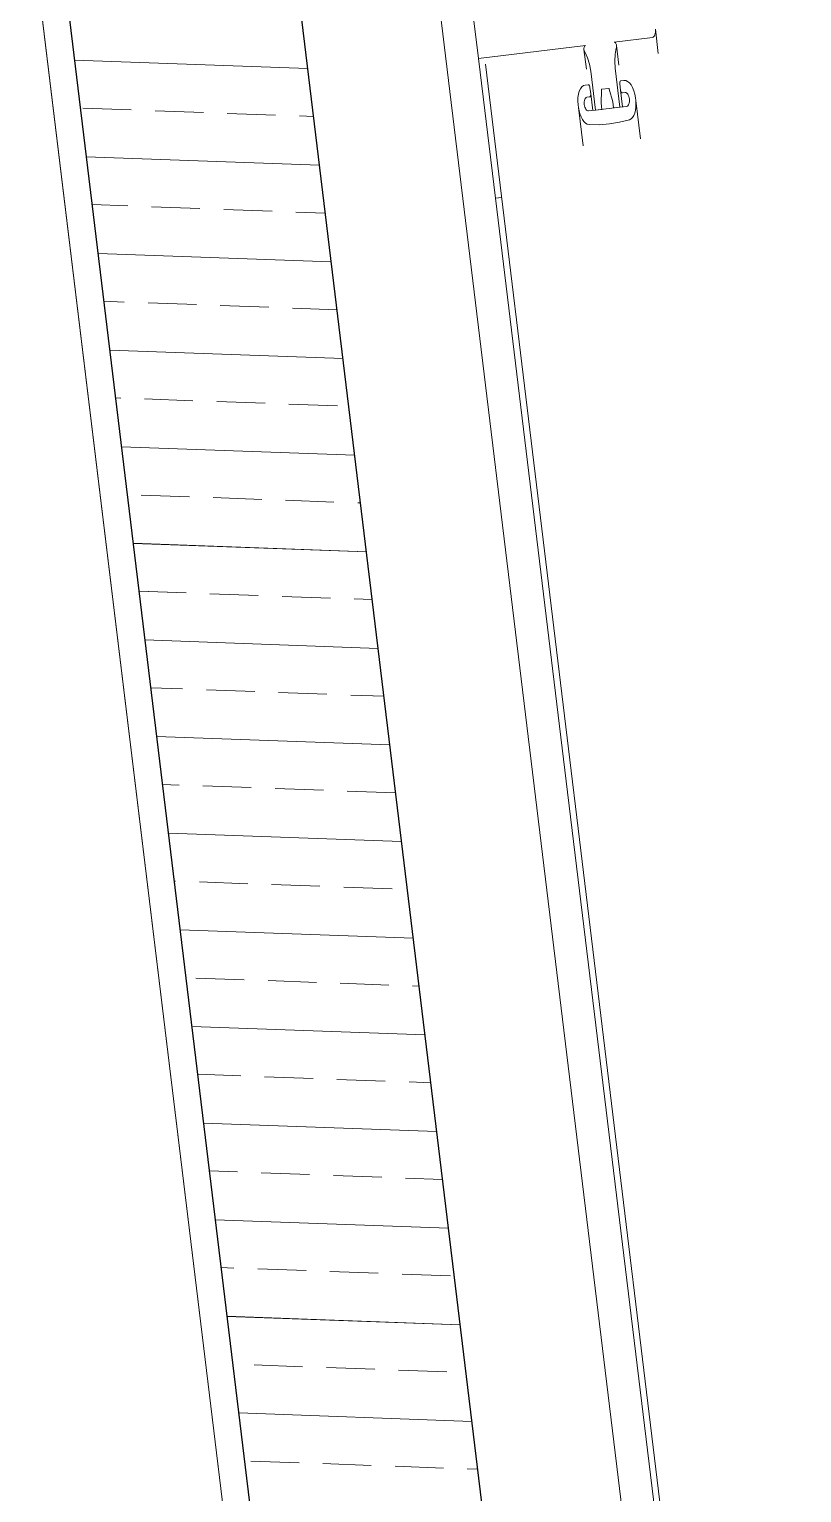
# Model space of a CAD drawing. Header units: metres. Extents: x 400403 to 400526, y 4543947 to 4544120.
# Drawn here: x 400457.166 to 400458.171, y 4544058.724 to 4544060.627 of the extents above; entities that cross this region are included whole.
import ezdxf

# ---------------------------------------------------------------- set-up
doc = ezdxf.new("R2010")
doc.units = ezdxf.units.M
for name, color, linetype, lineweight in [('A_ELEVATION_2', 7, 'Continuous', 18), ('A_HATCH', 7, 'Continuous', 18), ('G-PLANOTM', 7, 'Continuous', 13)]:
    doc.layers.add(name, color=color, linetype=linetype, lineweight=lineweight)
doc.layers.add('A_RC', color=7, linetype='Continuous', lineweight=15, true_color=0x007f00)
pattern_1 = [(45, (0, 0), (-0.08838834764831845, 0.08838834764831845), []), (45, (0.08800000000000001, 0), (-0.08838834764831845, 0.08838834764831845), [0.063, -0.031])]

# ---------------------------------------------------------------- blocks, each defined once
blk = doc.blocks.new('D1010-30_Escalator - H_6120-V18-PERON KAT _1_10 _-3_21_ KOTU TUĞLA DUVAR PLANI - 1_2')
at = {"layer": 'G-PLANOTM'}
for p, q in [((-1.16000000000027, -8.565075471160068), (-1.16000000000027, -3.555075471160061)), ((-0.8849093590618483, -5.123169115762595), (-0.8849093590618613, -5.091614502481852)), ((-1.117909359061899, -5.10161448019256), (-1.117909359061899, -5.284485891530654)), ((-1.11, -8.525075471160477), (-1.11, -5.109823005047772)), ((-0.9803041951926758, -5.1066145022655), (-0.9803041951926844, -5.132108321695293)), ((-0.9377134962608589, -5.132108321695293), (-0.9377134962608632, -5.106614502265491)), ((-0.9785185078962816, -5.186614501703682), (-0.9785185078962773, -5.164725111812076)), ((-0.9394491837280472, -5.164725111812076), (-0.9394491837280429, -5.186614500897465)), ((-0.9964838458121602, -5.180352247035183), (-0.9964838458121602, -5.230794736871846)), ((-0.9214838458121556, -5.230794736871855), (-0.9214838458121642, -5.180352247035183)), ((-1.117909359061899, -5.2844858969577), (-1.109999999999999, -5.2844858969577)), ((-1.117909359061898, -6.04791829400725), (-1.117909359061898, -5.28448589695771)), ((-1.117909359061899, -7.375197695295477), (-1.117909359061899, -6.047918294007248))]:
    blk.add_line(p, q, dxfattribs=at)
at = {"layer": 'G-PLANOTM', "lineweight": 15}
for p, q in [((-1.117909359061899, -5.041614258346315), (-1.117909359061899, -5.101614480192572)), ((-1.117909359061899, -5.101614480192572), (-0.9778041951927067, -5.101614502077298)), ((-0.9402134962608972, -5.101614480192563), (-0.8899093590618905, -5.10161450207729)), ((-0.975008845726794, -5.135614499355175), (-0.9750088457268027, -5.186614373315221)), ((-0.9430088457268099, -5.186614373315217), (-0.9430088457268012, -5.135614499355171)), ((-0.9804504747251791, -5.152619263671266), (-0.9843718868620667, -5.152619292520579)), ((-0.9785185078963206, -5.164725102218795), (-0.9785185078963465, -5.156483204628742)), ((-0.9394491837280688, -5.156483204628738), (-0.9394491837280775, -5.164725102218791)), ((-0.9335958047623227, -5.152619263671266), (-0.9375172168992189, -5.15261929252057)), ((-0.9839838458121977, -5.168614496580173), (-0.9804632030741061, -5.168614502077275)), ((-0.9641299363979013, -5.161570170081777), (-0.9667259993410472, -5.17855286197476)), ((-0.9544835199712826, -5.160614487168206), (-0.9634841716531155, -5.160614502077285)), ((-0.9512416922833421, -5.178552861974756), (-0.9538377571200848, -5.161570171239691)), ((-0.9375044885502833, -5.168614496580173), (-0.9339838458122004, -5.168614502077284)), ((-0.9964838458122035, -5.176843209815997), (-0.9964838458122035, -5.180352247035144)), ((-0.9667259993410559, -5.186614500897443), (-0.9839838458121977, -5.186614502077279)), ((-0.9750088457268027, -5.186614373315221), (-0.9430088457268099, -5.186614373315217)), ((-0.9667259993410472, -5.17855286197476), (-0.9667259993410559, -5.186614373315212)), ((-0.9512416922833421, -5.186614373315218), (-0.9512416922833421, -5.178552861974756)), ((-0.9339838458122004, -5.18661450089744), (-0.9512416922833421, -5.18661450089744)), ((-0.9214838458121859, -5.180352247035139), (-0.9214838458121946, -5.176843209815997))]:
    blk.add_line(p, q, dxfattribs=at)
at = {"layer": 'G-PLANOTM', "lineweight": 15, "flags": 128}
for points in [[(-0.8899093590618905, -5.10161450207729), (-0.8889339048439802, -5.101422353843864), (-0.8879959369870194, -5.100853293332292), (-0.8871315012643503, -5.099929189337), (-0.8863738176354047, -5.098685554848007), (-0.8857520036143073, -5.097170182299339), (-0.8852899552942036, -5.095441306922648), (-0.8850054290288087, -5.093565368787804), (-0.8849093591018884, -5.091614502616647)], [(-0.9778041951927067, -5.10161450207729), (-0.9782919201346021, -5.101710575331878), (-0.9787609021474819, -5.101995103067591), (-0.9791931185800296, -5.102457151082165), (-0.9795719596564938, -5.103078963192977), (-0.97988286677879, -5.103836643594753), (-0.9801138920032829, -5.104701075158627), (-0.9802561571918772, -5.105639038383104), (-0.9803041951927061, -5.106614487996321)], [(-0.9803041951705203, -5.106614502328198), (-0.9802363920815986, -5.107771080295457), (-0.9800366573889485, -5.108864935406577), (-0.9797158254818087, -5.109836718480826)], [(-0.9797158254818173, -5.109836718480818), (-0.977149167086307, -5.117610960330313), (-0.9755512821517056, -5.126361779295076), (-0.9750088457268027, -5.13561449935518)], [(-0.9430088457268012, -5.135614499355171), (-0.942466409301907, -5.12636177929505), (-0.9408685243672882, -5.117610960330278), (-0.9383018659717779, -5.109836718480783)], [(-0.9377134962608978, -5.106614487996326), (-0.9377615342617354, -5.105639038383108), (-0.9379037994503296, -5.104701075158636), (-0.9381348246748139, -5.103836643594766), (-0.9384457317971014, -5.103078963192994), (-0.9388245728735657, -5.102457151082174), (-0.9392567893061133, -5.101995103067599), (-0.9397257713190018, -5.101710575331887), (-0.9402134962608886, -5.10161450207729)], [(-0.9383018659717779, -5.109836718480783), (-0.9379810340646639, -5.10886493540656), (-0.9377812993720053, -5.107771080295449), (-0.9377134962830836, -5.106614502328194)], [(-0.9843718868620667, -5.152619292520579), (-0.986734812796816, -5.153084748295811), (-0.9890069328159228, -5.154463228417684), (-0.991100930624024, -5.156701758669844), (-0.9929363350622394, -5.159714313592818), (-0.9944426125695445, -5.163385122394028), (-0.9955618777479206, -5.167573117954347), (-0.99625111786558, -5.172117357958133), (-0.9964838458122035, -5.176843209816006)], [(-0.9785185078963379, -5.156483204628738), (-0.9785556319365125, -5.155729391623219), (-0.9786655732070119, -5.155004547851841), (-0.9788441067563409, -5.154336528457097), (-0.979084371688939, -5.153751004867956), (-0.9793771348234703, -5.153270478268346), (-0.9797111455165283, -5.152913414895283), (-0.9800735680153736, -5.152693536396831), (-0.9804504747251791, -5.152619292520574)], [(-0.9375172168992189, -5.15261929252057), (-0.937894123609007, -5.152693536396827), (-0.9382565461078438, -5.15291341489527), (-0.9385905568009277, -5.153270478268346), (-0.9388833199354676, -5.153751004867956), (-0.9391235848680484, -5.154336528457101), (-0.9393021184173775, -5.15500454785185), (-0.9394120596878769, -5.155729391623233), (-0.9394491837280515, -5.156483204628747)], [(-0.9214838458121859, -5.176843209815994), (-0.9217165737588181, -5.172117357958117), (-0.9224058138764775, -5.167573117954333), (-0.9235250790548448, -5.163385122394033), (-0.9250313565621499, -5.159714313592827), (-0.9268667610003827, -5.156701758669849), (-0.9289607588084753, -5.154463228417688), (-0.9312328788275734, -5.153084748295815), (-0.9335958047623227, -5.152619292520579)], [(-0.988483845812188, -5.177614501680086), (-0.9883973795401032, -5.175858688838269), (-0.9881413036514951, -5.174170350910774), (-0.9877254589986006, -5.172614369773703), (-0.9871658262573262, -5.171250540906181), (-0.986483911798854, -5.170131275483804), (-0.9857059212119681, -5.169299586246678), (-0.9848617522369263, -5.168787434543967), (-0.9839838458121977, -5.168614502077284)], [(-0.9804632030741061, -5.168614502077275), (-0.9800838112831176, -5.168539768300451), (-0.9797189993511228, -5.168318438956014), (-0.9793827868395115, -5.167959019632911), (-0.9790880942466638, -5.167475322657021), (-0.9788462464787364, -5.166885936289488), (-0.9786665376386502, -5.166213510388125), (-0.9785558738577701, -5.165483885983339), (-0.9785185079052434, -5.164725111842153)], [(-0.9634841716531155, -5.160614502077285), (-0.9636064011922219, -5.160636810874382), (-0.9637245926569533, -5.160703000254155), (-0.9638348413780682, -5.160810883530456), (-0.9639335050892425, -5.160956896583735), (-0.9640173242559595, -5.161136215608118), (-0.9640835297601132, -5.161342916474625), (-0.9641299343828849, -5.161570170445517)], [(-0.9538377571200848, -5.1615701712397), (-0.9538841617003213, -5.161342917106439), (-0.9539503671864042, -5.161136216076471), (-0.9540341863580158, -5.160956896899507), (-0.9541328500942434, -5.160810883715297), (-0.9542430988565764, -5.16070300033864), (-0.95436129037384, -5.160636810895866), (-0.9544835199712651, -5.160614502077281)], [(-0.939449183719146, -5.164725111842166), (-0.939411817766628, -5.165483885983339), (-0.9393011539857392, -5.16621351038813), (-0.9391214451456616, -5.166885936289493), (-0.9388795973777256, -5.167475322657025), (-0.9385849047848692, -5.16795901963292), (-0.9382486922732666, -5.168318438956014), (-0.9378838803412631, -5.168539768300455), (-0.9375044885502833, -5.168614502077284)], [(-0.9339838458122004, -5.168614502077284), (-0.9331059393874631, -5.168787434543971), (-0.9322617704124385, -5.169299586246686), (-0.9314837798255267, -5.170131275483813), (-0.9308018653670719, -5.171250540906172), (-0.9302422326257973, -5.172614369773694), (-0.929826387972903, -5.174170350910782), (-0.9295703120842862, -5.175858688838282), (-0.9294838458122013, -5.177614501680094)], [(-0.9964838458122035, -5.180352247035148), (-0.9962784903481618, -5.184773269672811), (-0.9956694524321557, -5.189042978784279), (-0.9946775769415609, -5.193015239686322), (-0.9933368117184844, -5.196554098131543), (-0.9916930456738315, -5.199538433466445), (-0.989802538197687, -5.201866104095977), (-0.9877299936302999, -5.203457443372804), (-0.9855463466972041, -5.204257986260728)], [(-0.9839838458121977, -5.186614502077279), (-0.984861752285612, -5.186441569591221), (-0.9857059213037086, -5.185929417831884), (-0.986483911922708, -5.185097728505244), (-0.9871658263977436, -5.18397846296753), (-0.9877254591365233, -5.18261463396805), (-0.9881413037654907, -5.18105865269335), (-0.988397379607908, -5.179370314634555), (-0.9884838458118155, -5.177614502084909)], [(-0.9294838458125826, -5.177614502084913), (-0.9295703120164728, -5.179370314634572), (-0.9298263878588987, -5.181058652693355), (-0.9302422324878747, -5.182614633968053), (-0.9308018652266543, -5.18397846296753), (-0.9314837797016899, -5.185097728505266), (-0.9322617703206807, -5.185929417831893), (-0.9331059393387774, -5.186441569591221), (-0.9339838458122004, -5.186614502077283)], [(-0.932421344927194, -5.204257986260728), (-0.9302376979940982, -5.203457443372796), (-0.9281651534267022, -5.201866104095981), (-0.9262746459505492, -5.199538433466433), (-0.924630879905905, -5.196554098131547), (-0.9232901146828199, -5.193015239686322), (-0.9222982391922336, -5.189042978784275), (-0.9216892012762276, -5.184773269672803), (-0.9214838458121859, -5.180352247035139)], [(-0.9855463466972041, -5.204257986260728), (-0.9722781561079908, -5.206025083611364), (-0.9589838458121946, -5.206614502077284)], [(-0.9589838458121946, -5.206614502077284), (-0.9456895355163984, -5.206025083611373), (-0.932421344927194, -5.204257986260728)]]:
    blk.add_lwpolyline(points, dxfattribs=at)
blk = doc.blocks.new('M09-PRT-S24-ZZ-M3-ARC-01_rvt-1-PERON KAT _1_10 _-3_21_ KOTU TUĞLA DUVAR PLANI - 1_2')
at = {"layer": 'A_RC'}
blk.add_line((65.99529154576017, 20.41826428522038), (59.38392948790043, 25.22170001146577), dxfattribs=at)
at = {"lineweight": 15, "rotation": 53.99999999999949}
blk.add_blockref('D1010-30_Escalator - H_6120-V18-PERON KAT _1_10 _-3_21_ KOTU TUĞLA DUVAR PLANI - 1_2', (60.07855511285782, 26.78743879293603), dxfattribs=at)
blk = doc.blocks.new('M09-PRT-S24-ZZ-M3-STR-01_rvt-1-PERON KAT _1_10 _-3_21_ KOTU TUĞLA DUVAR PLANI - 1_2')
at = {"layer": 'A_HATCH', "lineweight": 5, "true_color": 0x787878}
h = blk.add_hatch(dxfattribs=at)
h.set_pattern_fill('FP_1', color=8, style=0, pattern_type=2)
h.set_pattern_definition(pattern_1)
h.paths.add_polyline_path([(66.28689652159373, 20.24966557435147), (66.46323209457799, 20.49237067462816), (59.30981795180743, 25.68963026978611), (59.13348237611969, 25.44692517147363), (66.04419142328125, 20.42600115003923)], flags=0)
at = {"layer": 'A_ELEVATION_2', "lineweight": 25}
for p, q in [((66.46323209457793, 20.49237067462813), (59.30981795180739, 25.68963026978608)), ((59.37618747443212, 25.27058959578585), (66.0441914232812, 20.4260011500392))]:
    blk.add_line(p, q, dxfattribs=at)
blk = doc.blocks.new('D1010-30_Escalator - H_6120-V16-PERON KAT _1_10 _-3_21_ KOTU TUĞLA DUVAR PLANI - 2_2')
at = {"layer": 'G-PLANOTM'}
for p, q in [((-1.16000000000027, -8.565075471160068), (-1.16000000000027, -3.555075471160061)), ((-0.8849093590618353, -5.123169115762607), (-0.8849093590618331, -5.091614502481852)), ((-1.117909359061899, -5.10161448019256), (-1.117909359061899, -5.284485891530654)), ((-1.11, -8.525075471160477), (-1.11, -5.109823005047779)), ((-0.9803041951926498, -5.106614502265509), (-0.9803041951926498, -5.132108321695302)), ((-0.937713496260835, -5.132108321695304), (-0.9377134962608372, -5.106614502265509)), ((-0.9785185078962556, -5.186614501703686), (-0.9785185078962513, -5.164725111812088)), ((-0.9394491837280169, -5.164725111812091), (-0.9394491837280212, -5.186614500897485)), ((-0.9964838458121363, -5.180352247035191), (-0.9964838458121386, -5.230794736871861)), ((-0.9214838458121317, -5.230794736871859), (-0.9214838458121339, -5.180352247035187)), ((-1.117909359061899, -5.2844858969577), (-1.11, -5.2844858969577)), ((-1.117909359061898, -6.04791829400725), (-1.117909359061898, -5.28448589695771)), ((-1.117909359061899, -7.375197695295477), (-1.117909359061899, -6.047918294007248))]:
    blk.add_line(p, q, dxfattribs=at)
at = {"layer": 'G-PLANOTM', "lineweight": 15}
for p, q in [((-1.117909359061899, -5.041614258346315), (-1.117909359061899, -5.101614480192572)), ((-1.117909359061899, -5.101614480192572), (-0.9778041951927067, -5.101614502077298)), ((-0.9402134962608972, -5.101614480192563), (-0.8899093590618905, -5.10161450207729)), ((-0.975008845726794, -5.135614499355175), (-0.9750088457268027, -5.186614373315221)), ((-0.9430088457268099, -5.186614373315217), (-0.9430088457268012, -5.135614499355171)), ((-0.9804504747251791, -5.152619263671266), (-0.9843718868620667, -5.152619292520579)), ((-0.9785185078963206, -5.164725102218795), (-0.9785185078963465, -5.156483204628742)), ((-0.9394491837280688, -5.156483204628738), (-0.9394491837280775, -5.164725102218791)), ((-0.9335958047623227, -5.152619263671266), (-0.9375172168992189, -5.15261929252057)), ((-0.9839838458121977, -5.168614496580173), (-0.9804632030741061, -5.168614502077275)), ((-0.9641299363979013, -5.161570170081777), (-0.9667259993410472, -5.17855286197476)), ((-0.9544835199712826, -5.160614487168206), (-0.9634841716531155, -5.160614502077285)), ((-0.9512416922833421, -5.178552861974756), (-0.9538377571200848, -5.161570171239691)), ((-0.9375044885502833, -5.168614496580173), (-0.9339838458122004, -5.168614502077284)), ((-0.9964838458122035, -5.176843209815997), (-0.9964838458122035, -5.180352247035144)), ((-0.9667259993410559, -5.186614500897443), (-0.9839838458121977, -5.186614502077279)), ((-0.9750088457268027, -5.186614373315221), (-0.9430088457268099, -5.186614373315217)), ((-0.9667259993410472, -5.17855286197476), (-0.9667259993410559, -5.186614373315213)), ((-0.9512416922833421, -5.186614373315216), (-0.9512416922833421, -5.178552861974756)), ((-0.9339838458122004, -5.18661450089744), (-0.9512416922833421, -5.18661450089744)), ((-0.9214838458121859, -5.180352247035139), (-0.9214838458121946, -5.176843209815997))]:
    blk.add_line(p, q, dxfattribs=at)
at = {"layer": 'G-PLANOTM', "lineweight": 15, "flags": 128}
for points in [[(-0.8899093590618905, -5.10161450207729), (-0.8889339048439802, -5.101422353843864), (-0.8879959369870194, -5.100853293332292), (-0.8871315012643503, -5.099929189337), (-0.8863738176354047, -5.098685554848007), (-0.8857520036143073, -5.097170182299339), (-0.8852899552942036, -5.095441306922648), (-0.8850054290288087, -5.093565368787804), (-0.8849093591018884, -5.091614502616647)], [(-0.9778041951927067, -5.10161450207729), (-0.9782919201346021, -5.101710575331878), (-0.9787609021474819, -5.101995103067591), (-0.9791931185800296, -5.102457151082165), (-0.9795719596564938, -5.103078963192977), (-0.97988286677879, -5.103836643594753), (-0.9801138920032829, -5.104701075158627), (-0.9802561571918772, -5.105639038383104), (-0.9803041951927061, -5.106614487996321)], [(-0.9803041951705203, -5.106614502328198), (-0.9802363920815986, -5.107771080295457), (-0.9800366573889485, -5.108864935406577), (-0.9797158254818087, -5.109836718480826)], [(-0.9797158254818173, -5.109836718480818), (-0.977149167086307, -5.117610960330313), (-0.9755512821517056, -5.126361779295076), (-0.9750088457268027, -5.13561449935518)], [(-0.9430088457268012, -5.135614499355171), (-0.942466409301907, -5.12636177929505), (-0.9408685243672882, -5.117610960330278), (-0.9383018659717779, -5.109836718480783)], [(-0.9377134962608978, -5.106614487996326), (-0.9377615342617354, -5.105639038383108), (-0.9379037994503296, -5.104701075158636), (-0.9381348246748139, -5.103836643594766), (-0.9384457317971014, -5.103078963192994), (-0.9388245728735657, -5.102457151082174), (-0.9392567893061133, -5.101995103067599), (-0.9397257713190018, -5.101710575331887), (-0.9402134962608886, -5.10161450207729)], [(-0.9383018659717779, -5.109836718480783), (-0.9379810340646639, -5.10886493540656), (-0.9377812993720053, -5.107771080295449), (-0.9377134962830836, -5.106614502328194)], [(-0.9843718868620667, -5.152619292520579), (-0.986734812796816, -5.153084748295811), (-0.9890069328159228, -5.154463228417684), (-0.991100930624024, -5.156701758669844), (-0.9929363350622394, -5.159714313592818), (-0.9944426125695445, -5.163385122394028), (-0.9955618777479206, -5.167573117954347), (-0.99625111786558, -5.172117357958133), (-0.9964838458122035, -5.176843209816006)], [(-0.9785185078963379, -5.156483204628738), (-0.9785556319365125, -5.155729391623219), (-0.9786655732070119, -5.155004547851841), (-0.9788441067563409, -5.154336528457097), (-0.979084371688939, -5.153751004867956), (-0.9793771348234703, -5.153270478268346), (-0.9797111455165283, -5.152913414895283), (-0.9800735680153736, -5.152693536396831), (-0.9804504747251791, -5.152619292520574)], [(-0.9375172168992189, -5.15261929252057), (-0.937894123609007, -5.152693536396827), (-0.9382565461078438, -5.15291341489527), (-0.9385905568009277, -5.153270478268346), (-0.9388833199354676, -5.153751004867956), (-0.9391235848680484, -5.154336528457101), (-0.9393021184173775, -5.15500454785185), (-0.9394120596878769, -5.155729391623233), (-0.9394491837280515, -5.156483204628747)], [(-0.9214838458121859, -5.176843209815994), (-0.9217165737588181, -5.172117357958117), (-0.9224058138764775, -5.167573117954333), (-0.9235250790548448, -5.163385122394033), (-0.9250313565621499, -5.159714313592827), (-0.9268667610003827, -5.156701758669849), (-0.9289607588084753, -5.154463228417688), (-0.9312328788275734, -5.153084748295815), (-0.9335958047623227, -5.152619292520579)], [(-0.988483845812188, -5.177614501680086), (-0.9883973795401032, -5.175858688838269), (-0.9881413036514951, -5.174170350910774), (-0.9877254589986006, -5.172614369773703), (-0.9871658262573262, -5.171250540906181), (-0.986483911798854, -5.170131275483804), (-0.9857059212119681, -5.169299586246678), (-0.9848617522369263, -5.168787434543967), (-0.9839838458121977, -5.168614502077284)], [(-0.9804632030741061, -5.168614502077275), (-0.9800838112831176, -5.168539768300451), (-0.9797189993511228, -5.168318438956014), (-0.9793827868395115, -5.167959019632911), (-0.9790880942466638, -5.167475322657021), (-0.9788462464787364, -5.166885936289488), (-0.9786665376386502, -5.166213510388125), (-0.9785558738577701, -5.165483885983339), (-0.9785185079052434, -5.164725111842153)], [(-0.9634841716531155, -5.160614502077285), (-0.9636064011922219, -5.160636810874382), (-0.9637245926569533, -5.160703000254155), (-0.9638348413780682, -5.160810883530456), (-0.9639335050892425, -5.160956896583735), (-0.9640173242559595, -5.161136215608118), (-0.9640835297601132, -5.161342916474625), (-0.9641299343828849, -5.161570170445517)], [(-0.9538377571200848, -5.1615701712397), (-0.9538841617003213, -5.161342917106439), (-0.9539503671864042, -5.161136216076471), (-0.9540341863580158, -5.160956896899507), (-0.9541328500942434, -5.160810883715297), (-0.9542430988565764, -5.16070300033864), (-0.95436129037384, -5.160636810895866), (-0.9544835199712651, -5.160614502077281)], [(-0.939449183719146, -5.164725111842166), (-0.939411817766628, -5.165483885983339), (-0.9393011539857392, -5.16621351038813), (-0.9391214451456616, -5.166885936289493), (-0.9388795973777256, -5.167475322657025), (-0.9385849047848692, -5.16795901963292), (-0.9382486922732666, -5.168318438956014), (-0.9378838803412631, -5.168539768300455), (-0.9375044885502833, -5.168614502077284)], [(-0.9339838458122004, -5.168614502077284), (-0.9331059393874631, -5.168787434543971), (-0.9322617704124385, -5.169299586246686), (-0.9314837798255267, -5.170131275483813), (-0.9308018653670719, -5.171250540906172), (-0.9302422326257973, -5.172614369773694), (-0.929826387972903, -5.174170350910782), (-0.9295703120842862, -5.175858688838282), (-0.9294838458122013, -5.177614501680094)], [(-0.9964838458122035, -5.180352247035148), (-0.9962784903481618, -5.184773269672811), (-0.9956694524321557, -5.189042978784279), (-0.9946775769415609, -5.193015239686322), (-0.9933368117184844, -5.196554098131543), (-0.9916930456738315, -5.199538433466445), (-0.989802538197687, -5.201866104095977), (-0.9877299936302999, -5.203457443372804), (-0.9855463466972041, -5.204257986260728)], [(-0.9839838458121977, -5.186614502077279), (-0.984861752285612, -5.186441569591221), (-0.9857059213037086, -5.185929417831884), (-0.986483911922708, -5.185097728505244), (-0.9871658263977436, -5.18397846296753), (-0.9877254591365233, -5.18261463396805), (-0.9881413037654907, -5.18105865269335), (-0.988397379607908, -5.179370314634555), (-0.9884838458118155, -5.177614502084909)], [(-0.9294838458125826, -5.177614502084913), (-0.9295703120164728, -5.179370314634572), (-0.9298263878588987, -5.181058652693355), (-0.9302422324878747, -5.182614633968053), (-0.9308018652266543, -5.18397846296753), (-0.9314837797016899, -5.185097728505266), (-0.9322617703206807, -5.185929417831893), (-0.9331059393387774, -5.186441569591221), (-0.9339838458122004, -5.186614502077283)], [(-0.932421344927194, -5.204257986260728), (-0.9302376979940982, -5.203457443372796), (-0.9281651534267022, -5.201866104095981), (-0.9262746459505492, -5.199538433466433), (-0.924630879905905, -5.196554098131547), (-0.9232901146828199, -5.193015239686322), (-0.9222982391922336, -5.189042978784275), (-0.9216892012762276, -5.184773269672803), (-0.9214838458121859, -5.180352247035139)], [(-0.9855463466972041, -5.204257986260728), (-0.9722781561079908, -5.206025083611364), (-0.9589838458121946, -5.206614502077284)], [(-0.9589838458121946, -5.206614502077284), (-0.9456895355163984, -5.206025083611373), (-0.932421344927194, -5.204257986260728)]]:
    blk.add_lwpolyline(points, dxfattribs=at)
blk = doc.blocks.new('M09-PRT-S24-ZZ-M3-ARC-01_rvt-1-PERON KAT _1_10 _-3_21_ KOTU TUĞLA DUVAR PLANI - 2_2')
at = {"layer": 'A_RC'}
blk.add_line((65.99529154576017, 20.41826428522038), (61.15674047199829, 23.93367743119089), dxfattribs=at)
at = {"lineweight": 15, "rotation": 53.99999999999949}
blk.add_blockref('D1010-30_Escalator - H_6120-V16-PERON KAT _1_10 _-3_21_ KOTU TUĞLA DUVAR PLANI - 2_2', (60.07855511285782, 26.78743879293603), dxfattribs=at)
blk = doc.blocks.new('M09-PRT-S24-ZZ-M3-STR-01_rvt-1-PERON KAT _1_10 _-3_21_ KOTU TUĞLA DUVAR PLANI - 2_2')
at = {"layer": 'A_HATCH', "lineweight": 5, "true_color": 0x787878}
h = blk.add_hatch(dxfattribs=at)
h.set_pattern_fill('FP_1', color=8, style=0, pattern_type=2)
h.set_pattern_definition(pattern_1)
h.paths.add_polyline_path([(66.28689652159373, 20.24966557435146), (66.46323209457799, 20.49237067462814), (61.15674047199834, 24.34776251293653), (61.15674047199834, 23.97694211968659), (66.04419142328126, 20.42600115003921)], flags=0)
at = {"layer": 'A_ELEVATION_2', "lineweight": 25}
for p, q in [((66.46323209457793, 20.49237067462813), (61.15674047199829, 24.34776251293652)), ((61.15674047199828, 23.97694211968658), (66.0441914232812, 20.4260011500392))]:
    blk.add_line(p, q, dxfattribs=at)

msp = doc.modelspace()

# ---------------------------------------------------------------- block references
at = {"lineweight": 5, "rotation": 312.9239939576965}
for name in ['M09-PRT-S24-ZZ-M3-ARC-01_rvt-1-PERON KAT _1_10 _-3_21_ KOTU TUĞLA DUVAR PLANI - 1_2', 'M09-PRT-S24-ZZ-M3-STR-01_rvt-1-PERON KAT _1_10 _-3_21_ KOTU TUĞLA DUVAR PLANI - 1_2', 'M09-PRT-S24-ZZ-M3-ARC-01_rvt-1-PERON KAT _1_10 _-3_21_ KOTU TUĞLA DUVAR PLANI - 2_2', 'M09-PRT-S24-ZZ-M3-STR-01_rvt-1-PERON KAT _1_10 _-3_21_ KOTU TUĞLA DUVAR PLANI - 2_2']:
    msp.add_blockref(name, (400397.7144573492, 4544091.538091335), dxfattribs=at)

doc.saveas('drawing.dxf')
